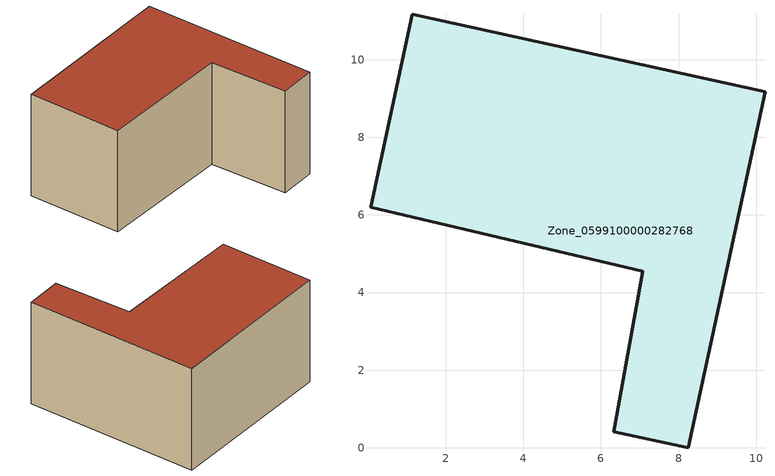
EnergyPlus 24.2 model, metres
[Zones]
Zone_0599100000282768
 floor ground (C_G): 7.07,4.55 0.06,6.2 1.14,11.17 10.23,9.18 8.25,0 6.33,0.41 z0
 wall outside (C_F): 8.25,0 10.23,9.18 1.14,11.17 0.06,6.2 7.07,4.55 6.33,0.41 8.25,0 z0:5.75
 roof outside (C_R): 7.07,4.55 6.33,0.41 8.25,0 10.23,9.18 1.14,11.17 0.06,6.2 z5.75
[BUILDING]
Pand.0599100000282768: North Axis=0; Terrain=City; Loads Convergence Tolerance Value=0.04; Temperature Convergence Tolerance Value=0.4; Solar Distribution=FullExterior; Maximum Number of Warmup Days=25; Minimum Number of Warmup Days=1
[Site:Location]
Rotterdam.The.Hague.AP_ZH_NLD Design_Conditions: Latitude=51.96; Longitude=4.45; Time Zone=1; Elevation=-4.5
[SITE:GROUNDTEMPERATURE:BUILDINGSURFACE]
18, 18, 18, 18, 18, 18, 18, 18, 18, 18, 18, 18
[MATERIAL] Thermal Absorptance=0.9; Solar Absorptance=0.7; Visible Absorptance=0.7
Name | Roughness | Thickness | Conductivity | Density | Specific Heat
G.TC.1975-1991 | MediumSmooth | 0.15 | 0.288461 | 540 | 1210
F.TC.1975-1991 | Rough | 0.3 | 0.230769 | 1920 | 840
R.TC.1975-1991 | MediumRough | 0.2 | 0.153846 | 1500 | 1000
[CONSTRUCTION]
C_G: G.TC.1975-1991
C_F: F.TC.1975-1991
C_R: R.TC.1975-1991
[ZONE]
Zone_0599100000282768: Type=1; Multiplier=1; Ceiling Height=Autocalculate; Volume=Autocalculate; Floor Area=autocalculate; Part of Total Floor Area=Yes
[ZONEINFILTRATION:DESIGNFLOWRATE]
Infil_Zone_0599100000282768: Zone or ZoneList or Space or SpaceList=Zone_0599100000282768; Schedule=AlwaysOn; Design Flow Rate Calculation Method=Flow/Area; Flow Rate per Floor Area=0.003; Constant Term Coefficient=1; Temperature Term Coefficient=0; Velocity Term Coefficient=0; Velocity Squared Term Coefficient=0
[HVACTEMPLATE:ZONE:IDEALLOADSAIRSYSTEM]
Zone_0599100000282768: Maximum Heating Supply Air Temperature=50; Minimum Cooling Supply Air Temperature=13; Maximum Heating Supply Air Humidity Ratio=0.0156; Minimum Cooling Supply Air Humidity Ratio=0.0077; Heating Limit=NoLimit; Cooling Limit=NoLimit; Dehumidification Control Type=ConstantSensibleHeatRatio; Cooling Sensible Heat Ratio=0.7; Dehumidification Setpoint=60; Humidification Control Type=None; Humidification Setpoint=30; Outdoor Air Method=None; Outdoor Air Flow Rate per Person=0.00944; Outdoor Air Flow Rate per Zone Floor Area=0; Outdoor Air Flow Rate per Zone=0; Demand Controlled Ventilation Type=None; Outdoor Air Economizer Type=NoEconomizer; Heat Recovery Type=None; Sensible Heat Recovery Effectiveness=0.7; Latent Heat Recovery Effectiveness=0.65
[ZONECONTROL:THERMOSTAT]
ThermostatControl_Zone_0599100000282768: Zone or ZoneList=Zone_0599100000282768; Control Type Schedule=DualSetpointControlType; Control 1=Thermostat_Zone_0599100000282768; Temperature Difference Between Cutout And Setpoint=0
[THERMOSTATSETPOINT:DUALSETPOINT]
Thermostat_Zone_0599100000282768: Heating Setpoint Temperature Schedule=HeatingSetpoint_Zone_0599100000282768; Cooling Setpoint Temperature Schedule=CoolingSetpoint_Zone_0599100000282768
[SCHEDULE:COMPACT]
HeatingSetpoint_Zone_0599100000282768: Through: 12/31, For: AllDays, Until: 24:00, 21
CoolingSetpoint_Zone_0599100000282768: Through: 12/31, For: AllDays, Until: 24:00, 24
DualSetpointControlType: Through: 12/31, For: AllDays, Until: 24:00, 4
AlwaysOn: Through: 12/31, For: AllDays, Until: 24:00, 1
